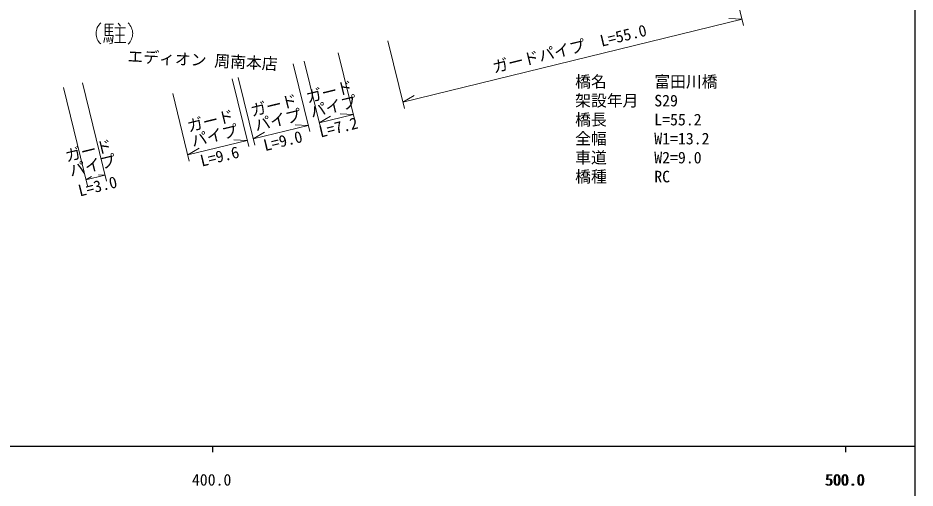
# Model space of a CAD drawing. Units: millimetres, scale not verified. Extents: x 40000 to 680000, y 20000 to 380000.
# Drawn here: x 437236 to 579000, y 198357 to 272620 of the extents above; entities that cross this region are included whole.
import ezdxf
from ezdxf.enums import TextEntityAlignment as Align

# ---------------------------------------------------------------- set-up
doc = ezdxf.new("R2010")
doc.units = ezdxf.units.MM
doc.header["$LTSCALE"] = 1000
for name, color, linetype, lineweight in [('M-BGD', 7, 'Continuous', 13), ('M-STR-HTXT', 7, 'Continuous', 13), ('M-TTL-BAND', 7, 'Continuous', 25)]:
    doc.layers.add(name, color=color, linetype=linetype, lineweight=lineweight)
doc.layers.add('M-BMK-HTXT', color=7, linetype='Continuous')
doc.styles.add('ＭＳ ゴシック', font='')
doc.styles.get('ＭＳ ゴシック').set_extended_font_data('MS Gothic')

msp = doc.modelspace()

# ---------------------------------------------------------------- linework, layer by layer
at = {"layer": 'M-BGD'}
for p, q in [((452325, 271639), (451013, 271639)), ((451013, 271639), (451013, 269844)), ((451013, 271065), (452243, 271065)), ((451669, 271639), (451669, 269844)), ((452530, 271033), (454210, 271033)), ((453071, 271819), (453448, 271328)), ((453357, 271033), (453357, 268721)), ((450980, 269508), (450825, 268746)), ((451013, 270459), (452235, 270459)), ((451013, 269844), (452284, 269844)), ((451267, 269467), (451317, 268787)), ((451530, 269508), (451661, 268861)), ((451882, 269549), (451997, 268967)), ((452284, 269844), (452144, 268623)), ((452653, 269918), (454087, 269918)), ((452144, 268623), (451726, 268549)), ((452505, 268721), (454259, 268721))]:
    msp.add_line(p, q, dxfattribs=at)
for centre, radius, start, end in [((451807, 270172), 2228, 131.69789, 228.01917), ((453084, 270164), 2282, 312.86378, 47.4164)]:
    msp.add_arc(centre, radius, start, end, dxfattribs=at)
at = {"layer": 'M-STR-HTXT'}
for p, q in [((549282, 282128), (551896, 271443)), ((498064, 259302), (551658, 272414)), ((551658, 272414), (549573, 272522)), ((495688, 269016), (498302, 258331)), ((487864, 267102), (490478, 256417)), ((480743, 265359), (483357, 254674)), ((482461, 265780), (485075, 255095)), ((447421, 262354), (451223, 246813)), ((471086, 262997), (473700, 252312)), ((472041, 263230), (474655, 252546)), ((444421, 261620), (448223, 246079)), ((461693, 260699), (464307, 250014)), ((498064, 259302), (499864, 260360)), ((484837, 256066), (490241, 257388)), ((484837, 256066), (486637, 257124)), ((490241, 257388), (488155, 257496)), ((474418, 253517), (483119, 255646)), ((483119, 255646), (481034, 255753)), ((474418, 253517), (476218, 254575)), ((464070, 250985), (473462, 253283)), ((473462, 253283), (471377, 253391)), ((464070, 250985), (465870, 252043)), ((447985, 247050), (450986, 247784)), ((447985, 247050), (448885, 247579)), ((450986, 247784), (449943, 247838))]:
    msp.add_line(p, q, dxfattribs=at)
at = {"layer": 'M-TTL-BAND'}
for p, q in [((579000, 20000), (579000, 370000)), ((40000, 205000), (579000, 205000)), ((468000, 205000), (468000, 204000)), ((568000, 205000), (568000, 204000))]:
    msp.add_line(p, q, dxfattribs=at)

# ---------------------------------------------------------------- texts
at = {"layer": 'M-BGD', "style": 'ＭＳ ゴシック'}
for s, p in [('橋名\u3000\u3000\u3000富田川橋', (525287, 261096)), ('架設年月\u3000S29', (525287, 258096)), ('橋長\u3000\u3000\u3000L=55.2', (525287, 255096)), ('全幅\u3000\u3000\u3000W1=13.2', (525287, 252096)), ('車道\u3000\u3000\u3000W2=9.0', (525287, 249096)), ('橋種\u3000\u3000\u3000RC', (525287, 246096))]:
    msp.add_text(s, height=1833, dxfattribs=at).set_placement(p, align=Align.BOTTOM_LEFT)
at = {"layer": 'M-BMK-HTXT', "style": 'ＭＳ ゴシック'}
msp.add_text('エディオン 周南本店', height=1833, rotation=357.018, dxfattribs=at).set_placement((454478, 265126), align=Align.BOTTOM_LEFT)
at = {"layer": 'M-STR-HTXT', "style": 'ＭＳ ゴシック'}
for s, p in [('ガードパイプ\u3000L=55.0', (524742, 266344)), ('ガード', (486785, 259551)), ('ガード', (478015, 257405)), ('パイプ', (487420, 257213)), ('ガード', (468012, 254958)), ('パイプ', (478650, 255067)), ('パイプ', (468647, 252620)), ('ガード', (448732, 250241)), ('パイプ', (449367, 247903))]:
    msp.add_text(s, height=1833, rotation=13.748, dxfattribs=at).set_placement(p, align=Align.BOTTOM_CENTER)
for s, p in [('L=7.2', (487658, 256241)), ('L=9.0', (478887, 254096)), ('L=9.6', (468885, 251648)), ('L=3.0', (449604, 246931))]:
    msp.add_text(s, height=1833, rotation=13.748, dxfattribs=at).set_placement(p, align=Align.TOP_CENTER)
at = {"layer": 'M-TTL-BAND', "style": 'ＭＳ ゴシック'}
for s, p in [('400.0', (467844, 198195)), ('500.0', (567844, 198195)), ('500.0', (568000, 198195))]:
    msp.add_text(s, height=1833, dxfattribs=at).set_placement(p, align=Align.BOTTOM_CENTER)

doc.saveas('drawing.dxf')
